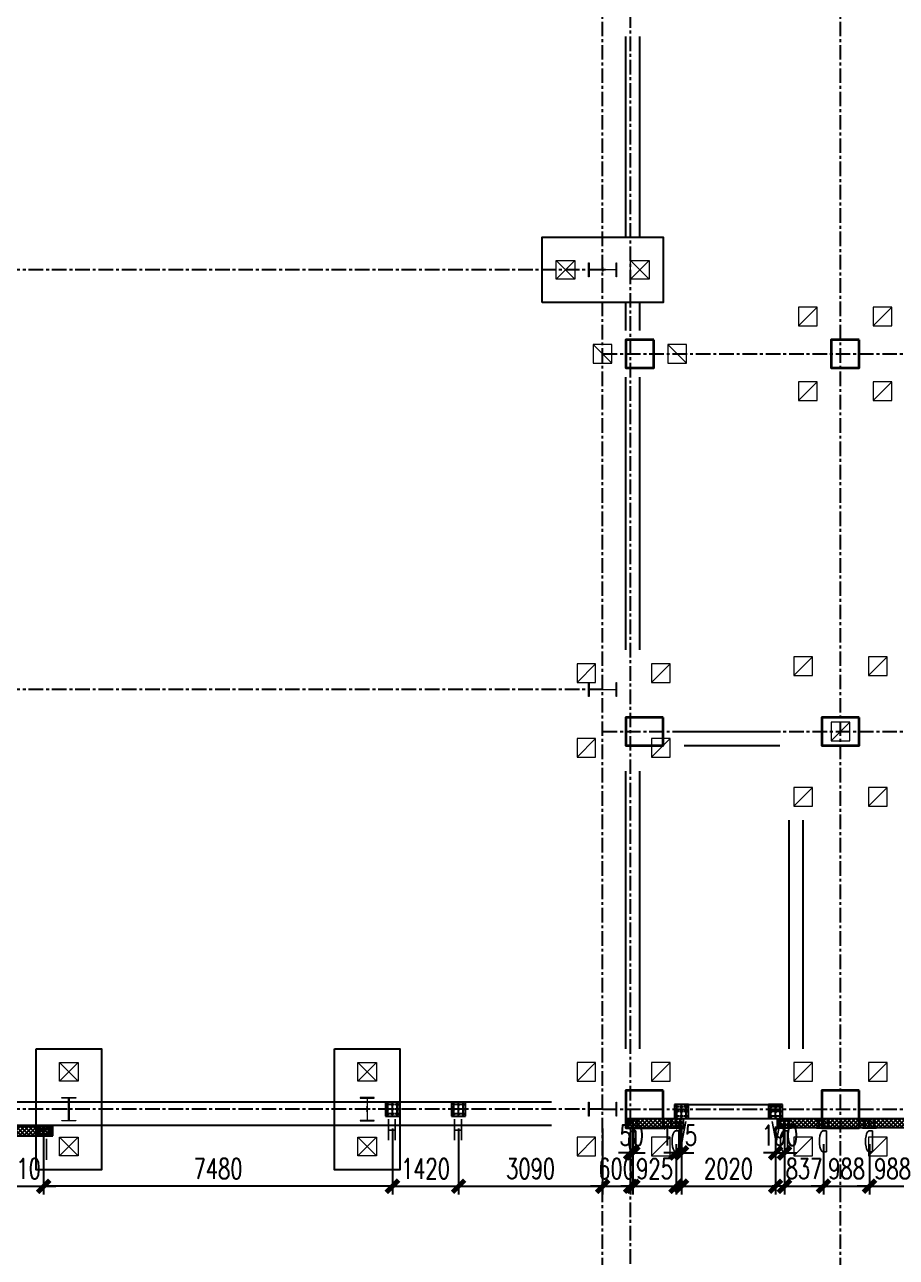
# Model space of a CAD drawing. Extents: x 782294 to 1727252, y -631030 to 17645.
# Drawn here: x 1106699 to 1125397, y -249105 to -222675 of the extents above; entities that cross this region are included whole.
import ezdxf

# ---------------------------------------------------------------- set-up
doc = ezdxf.new("R2010")
doc.units = 0
doc.linetypes.add('CENTER', pattern=[2, 1.25, -0.25, 0.25, -0.25])
doc.layers.get('Defpoints').update_dxf_attribs({"color": 210})
for name, color, linetype in [('!ZN1-填充-8', 8, 'Continuous'), ('!ZN3-铝板幕墙-3', 3, 'Continuous'), ('2钢材断面', 2, 'Continuous'), ('30预埋件', 30, 'Continuous'), ('40钢材投影', 40, 'Continuous'), ('ALT_CEN-0-30', 1, 'CENTER'), ('DIM', 173, 'Continuous'), ('DOTE', 1, 'CENTER'), ('S-BKL', 4, 'Continuous'), ('S-DOTE1', 140, 'CENTER'), ('S-HATCH1-W', 252, 'Continuous'), ('结构轮廓线', 1, 'Continuous')]:
    doc.layers.add(name, color=color, linetype=linetype)
doc.layers.add('A-云线2', color=3, linetype='Continuous', plot=False)
for name, color, linetype, lineweight in [('S-col', 2, 'Continuous', 0), ('S-ct', 2, 'Continuous', 0), ('S-zhuang', 1, 'Continuous', 0), ('砼柱', 2, 'Continuous', 35)]:
    doc.layers.add(name, color=color, linetype=linetype, lineweight=lineweight)
doc.styles.add('DHTEXT-1', font='romans.shx', dxfattribs={"width": 0.7, "bigfont": 'chinese.shx'})
doc.dimstyles.new('ZN175', dxfattribs={"dimscale": 175, "dimtxt": 2.5, "dimasz": 1.5, "dimexe": 1, "dimexo": 2, "dimgap": 0.9, "dimtad": 1, "dimdec": 0, "dimdsep": 46, "dimtxsty": 'DHTEXT-1', "dimblk": 'ARCHTICK', "dimcen": 2.5, "dimclrd": 173, "dimclre": 173, "dimclrt": 7, "dimazin": 2, "dimtfac": 1, "dimtdec": 0, "dimtix": 1, "dimtmove": 2, "dimatfit": 3, "dimfxl": 0, "dimtolj": 1, "dimtzin": 0, "dimarcsym": 0})

# ---------------------------------------------------------------- blocks, each defined once
blk = doc.blocks.new('20250901082728')
at = {"layer": 'DOTE', "ltscale": 250}
for p, q in [((114600, -5993.9), (114600, 99662.3)), ((109500, -5993.9), (109500, 99606.4)), ((110100, -5810), (110100, 98940.2)), ((109500, 18000), (-8092.2, 18000)), ((109500, 16200), (133969.2, 16200)), ((109500, 9000), (-8092.2, 9000)), ((109500, 8100), (133969.2, 8100)), ((109500, 0), (-8092.2, 0)), ((109500, 0), (133969.2, 0))]:
    blk.add_line(p, q, dxfattribs=at)
blk = doc.blocks.new('20250913105919')
at = {"layer": '结构轮廓线', "color": 1, "ltscale": 500}
for p, q in [((97710, -570), (97710, -350)), ((90990, -570), (97710, -570)), ((91195, -570), (97504, -570))]:
    blk.add_line(p, q, dxfattribs=at)
blk = doc.blocks.new('A$C6AFE39C8')
at = {"layer": '砼柱', "lineweight": 35}
for points in [[(-15000, -73900), (-15600, -73900), (-15600, -74500), (-15000, -74500)], [(-10600, -73900), (-11200, -73900), (-11200, -74500), (-10600, -74500)], [(-14800, -82000), (-15600, -82000), (-15600, -82600), (-14800, -82600)], [(-10600, -82000), (-11400, -82000), (-11400, -82600), (-10600, -82600)], [(-14800, -90000), (-15600, -90000), (-15600, -90800), (-14800, -90800)], [(-10600, -90000), (-11400, -90000), (-11400, -90800), (-10600, -90800)]]:
    blk.add_lwpolyline(points, close=True, dxfattribs=at)
blk = doc.blocks.new('A$C5b102a0f')
at = {"layer": 'S-col'}
blk.add_blockref('A$C6AFE39C8', (125600, 90400), dxfattribs=at)
blk = doc.blocks.new('20250903183753')
at = {"layer": '2钢材断面'}
for p, q in [((150, 0), (-150, 0)), ((-150, 0), (-150, -300)), ((150, -300), (150, 0)), ((-150, -300), (150, -300))]:
    blk.add_line(p, q, dxfattribs=at)
at = {"layer": '40钢材投影'}
for centre, radius in [((-100, -50), 12), ((-100, -150), 12), ((-100, -250), 12), ((-100, -50), 6), ((-100, -150), 6), ((-100, -250), 6), ((0, -50), 12), ((0, -150), 12), ((0, -250), 12), ((0, -50), 6), ((0, -150), 6), ((0, -250), 6), ((100, -50), 12), ((100, -150), 12), ((100, -251), 12), ((100, -50), 6), ((100, -150), 6), ((100, -251), 6)]:
    blk.add_circle(centre, radius, dxfattribs=at)
at = {"layer": 'ALT_CEN-0-30', "ltscale": 20}
for p, q in [((-100, 0), (-100, -300)), ((0, 0), (0, -300)), ((100, 0), (100, -300)), ((-150, -50), (150, -50)), ((-150, -150), (150, -150)), ((-150, -250), (150, -250))]:
    blk.add_line(p, q, dxfattribs=at)
blk = doc.blocks.new('20250903183821')
at = {"ltscale": 50}
blk.add_blockref('20250903183753', (0, 0), dxfattribs=at)
at = {"layer": '30预埋件', "style": 'DHTEXT-1', "text_generation_flag": 6, "width": 0.55}
blk.add_attdef('B', (-105, 65), '', height=450, rotation=180, dxfattribs=at)
blk = doc.blocks.new('20250903183448')
at = {"ltscale": 500}
blk.add_blockref('20250903183821', (0, -20), dxfattribs=at).add_auto_attribs({'B': 'A'})
blk = doc.blocks.new('234')
at = {"layer": '!ZN1-填充-8'}
h = blk.add_hatch(color=252, dxfattribs=at)
h.dxf.hatch_style = 1
h.paths.add_polyline_path([(-105, -10), (-113, -10), (-105, -18)])
h = blk.add_hatch(color=252, dxfattribs=at)
h.dxf.hatch_style = 1
h.paths.add_polyline_path([(-95, -18), (-105, -18), (-105, -10), (-95, -10)])
h = blk.add_hatch(color=252, dxfattribs=at)
h.dxf.hatch_style = 1
h.paths.add_polyline_path([(-95, -10), (-87, -10), (-95, -18)])
h = blk.add_hatch(color=252, dxfattribs=at)
h.dxf.hatch_style = 1
h.paths.add_polyline_path([(-5, -10), (-13, -10), (-5, -18)])
h = blk.add_hatch(color=252, dxfattribs=at)
h.dxf.hatch_style = 1
h.paths.add_polyline_path([(5, -18), (-5, -18), (-5, -10), (5, -10)])
h = blk.add_hatch(color=252, dxfattribs=at)
h.dxf.hatch_style = 1
h.paths.add_polyline_path([(5, -10), (13, -10), (5, -18)])
h = blk.add_hatch(color=252, dxfattribs=at)
h.dxf.hatch_style = 1
h.paths.add_polyline_path([(95, -10), (87, -10), (95, -18)])
h = blk.add_hatch(color=252, dxfattribs=at)
h.dxf.hatch_style = 1
h.paths.add_polyline_path([(105, -18), (95, -18), (95, -10), (105, -10)])
h = blk.add_hatch(color=252, dxfattribs=at)
h.dxf.hatch_style = 1
h.paths.add_polyline_path([(105, -10), (113, -10), (105, -18)])
at = {"layer": '2钢材断面'}
for p, q in [((-150, 0), (-150, -10)), ((150, 0), (-150, 0)), ((150, 0), (150, -10)), ((-94, -10), (-150, -10)), ((0, -10), (-94, -10)), ((106, -10), (0, -10)), ((150, -10), (106, -10))]:
    blk.add_line(p, q, dxfattribs=at)
at = {"layer": '40钢材投影'}
for p, q in [((-105, -18), (-113, -10)), ((-105, -10), (-105, -200)), ((-95, -200), (-105, -200)), ((-95, -10), (-95, -200)), ((-95, -18), (-87, -10)), ((-5, -18), (-13, -10)), ((-5, -10), (-5, -200)), ((5, -200), (-5, -200)), ((5, -10), (5, -200)), ((5, -18), (13, -10)), ((95, -18), (87, -10)), ((95, -10), (95, -200)), ((105, -200), (95, -200)), ((105, -10), (105, -200)), ((105, -18), (113, -10))]:
    blk.add_line(p, q, dxfattribs=at)
for points in [[(-95, -172), (-95, -150), (-85, -150), (-85, -200), (-95, -200), (-95, -184)], [(5, -172), (5, -150), (15, -150), (15, -200), (5, -200), (5, -184)], [(105, -172), (105, -150), (115, -150), (115, -200), (105, -200), (105, -184)]]:
    blk.add_lwpolyline(points, dxfattribs=at)
at = {"layer": 'ALT_CEN-0-30', "ltscale": 0.3}
for p, q in [((-100, 0), (-100, -215)), ((0, 0), (0, -215)), ((100, 0), (100, -215))]:
    blk.add_line(p, q, dxfattribs=at)
blk = doc.blocks.new('20250912151943')
at = {"layer": '40钢材投影', "color": 2, "ltscale": 500, "rotation": 180}
blk.add_blockref('234', (0, 0), dxfattribs=at)
at = {"layer": '30预埋件', "style": 'DHTEXT-1', "text_generation_flag": 6, "width": 0.55}
blk.add_attdef('B', (105, -65), '', height=450, dxfattribs=at)
blk = doc.blocks.new('20250902145151')
at = {"layer": '2钢材断面'}
for p, q in [((150, 100), (-150, 100)), ((-150, 100), (-150, -100)), ((150, -100), (150, 100)), ((-150, -100), (150, -100))]:
    blk.add_line(p, q, dxfattribs=at)
at = {"layer": '40钢材投影'}
for centre, radius in [((-100, 50), 10), ((-100, 50), 5), ((0, 50), 10), ((0, 50), 5), ((100, 50), 10), ((100, 50), 5), ((-100, -50), 10), ((-100, -50), 5), ((0, -50), 10), ((0, -50), 5), ((100, -50), 10), ((100, -50), 5)]:
    blk.add_circle(centre, radius, dxfattribs=at)
at = {"layer": 'ALT_CEN-0-30', "ltscale": 20}
for p, q in [((-150, 50), (150, 50)), ((-100, 100), (-100, -100)), ((0, 100), (0, -100)), ((100, 100), (100, -100)), ((-150, -50), (150, -50))]:
    blk.add_line(p, q, dxfattribs=at)
blk = doc.blocks.new('20250912153858')
at = {"ltscale": 50}
blk.add_blockref('20250902145151', (0, 100), dxfattribs=at)
at = {"layer": '30预埋件', "style": 'DHTEXT-1', "text_generation_flag": 6, "width": 0.55}
blk.add_attdef('B', (105, -65), '', height=450, dxfattribs=at)
blk = doc.blocks.new('20250913102435')
at = {"ltscale": 500, "rotation": 180}
for p in [(104990, -150), (106410, -150)]:
    blk.add_blockref('20250903183821', p, dxfattribs=at).add_auto_attribs({'B': 'H'})
at = {"layer": 'A-云线2', "ltscale": 10, "rotation": 180}
for p in [(111190, -220), (113210, -220)]:
    blk.add_blockref('20250903183448', p, dxfattribs=at)
at = {"layer": '结构轮廓线', "ltscale": 500}
for name, p, values in [('20250912151943', (110150, -400), {'B': 'D'}), ('20250912151943', (111075, -400), {'B': 'D'}), ('20250912151943', (113400, -400), {'B': 'D'}), ('20250912151943', (114237, -400), {'B': 'D'}), ('20250912151943', (115225, -400), {'B': 'D'}), ('20250912153858', (97510, -570), {'B': 'I'})]:
    blk.add_blockref(name, p, dxfattribs=at).add_auto_attribs(values)
blk = doc.blocks.new('_ArchTick')
at = {"color": 0, "linetype": 'ByBlock', "const_width": 0.4}
blk.add_lwpolyline([(-0.5, -0.5), (0.5, 0.5)], dxfattribs=at)
blk = doc.blocks.new('*D619')
at = {"layer": 'Defpoints', "color": 0, "ltscale": 1750, "transparency": 16777216}
for p in [(1119697, -245996), (1119747, -245996), (1119747, -246866)]:
    blk.add_point(p, dxfattribs=at)
at = {"layer": 'DIM', "color": 173, "linetype": 'ByBlock', "lineweight": -2, "ltscale": 1750, "transparency": 16777216}
for p, q in [((1119697, -246346), (1119697, -247041)), ((1119747, -246346), (1119747, -247041)), ((1119697, -246866), (1119435, -246866)), ((1119697, -246866), (1119747, -246866)), ((1119747, -246866), (1120010, -246866))]:
    blk.add_line(p, q, dxfattribs=at)
at = {"layer": 'DIM', "color": 173, "lineweight": -2, "ltscale": 1750, "transparency": 16777216, "xscale": 262.5, "yscale": 262.5, "zscale": 262.5}
blk.add_blockref('_ArchTick', (1119697, -246866), dxfattribs=at)
at = {"layer": 'DIM', "color": 173, "lineweight": -2, "ltscale": 1750, "transparency": 16777216, "xscale": 262.5, "yscale": 262.5, "zscale": 262.5, "rotation": 180}
blk.add_blockref('_ArchTick', (1119747, -246866), dxfattribs=at)
at = {"layer": 'DIM', "color": 7, "ltscale": 1750, "transparency": 16777216, "insert": (1119722, -246489), "char_height": 437.5, "attachment_point": 5, "style": 'DHTEXT-1'}
blk.add_mtext('\\A1;50', dxfattribs=at)
blk = doc.blocks.new('*D620')
at = {"layer": 'Defpoints', "color": 0, "ltscale": 1750, "transparency": 16777216}
for p in [(1119097, -245996), (1119697, -245996), (1119697, -247581)]:
    blk.add_point(p, dxfattribs=at)
at = {"layer": 'DIM', "color": 173, "linetype": 'ByBlock', "lineweight": -2, "ltscale": 1750, "transparency": 16777216}
for p, q in [((1119097, -246346), (1119097, -247756)), ((1119697, -246346), (1119697, -247756)), ((1119097, -247581), (1118835, -247581)), ((1119097, -247581), (1119697, -247581)), ((1119697, -247581), (1119960, -247581))]:
    blk.add_line(p, q, dxfattribs=at)
at = {"layer": 'DIM', "color": 173, "lineweight": -2, "ltscale": 1750, "transparency": 16777216, "xscale": 262.5, "yscale": 262.5, "zscale": 262.5}
blk.add_blockref('_ArchTick', (1119097, -247581), dxfattribs=at)
at = {"layer": 'DIM', "color": 173, "lineweight": -2, "ltscale": 1750, "transparency": 16777216, "xscale": 262.5, "yscale": 262.5, "zscale": 262.5, "rotation": 180}
blk.add_blockref('_ArchTick', (1119697, -247581), dxfattribs=at)
at = {"layer": 'DIM', "color": 7, "ltscale": 1750, "transparency": 16777216, "insert": (1119397, -247205), "char_height": 437.5, "attachment_point": 5, "style": 'DHTEXT-1'}
blk.add_mtext('\\A1;600', dxfattribs=at)
blk = doc.blocks.new('*D621')
at = {"layer": 'Defpoints', "color": 0, "ltscale": 1750, "transparency": 16777216}
for p in [(1116007, -245996), (1119097, -245996), (1119097, -247581)]:
    blk.add_point(p, dxfattribs=at)
at = {"layer": 'DIM', "color": 173, "linetype": 'ByBlock', "lineweight": -2, "ltscale": 1750, "transparency": 16777216}
for p, q in [((1116007, -246346), (1116007, -247756)), ((1119097, -246346), (1119097, -247756)), ((1116007, -247581), (1119097, -247581))]:
    blk.add_line(p, q, dxfattribs=at)
at = {"layer": 'DIM', "color": 173, "lineweight": -2, "ltscale": 1750, "transparency": 16777216, "xscale": 262.5, "yscale": 262.5, "zscale": 262.5, "rotation": 180}
blk.add_blockref('_ArchTick', (1116007, -247581), dxfattribs=at)
at = {"layer": 'DIM', "color": 173, "lineweight": -2, "ltscale": 1750, "transparency": 16777216, "xscale": 262.5, "yscale": 262.5, "zscale": 262.5}
blk.add_blockref('_ArchTick', (1119097, -247581), dxfattribs=at)
at = {"layer": 'DIM', "color": 7, "ltscale": 1750, "transparency": 16777216, "insert": (1117552, -247205), "char_height": 437.5, "attachment_point": 5, "style": 'DHTEXT-1'}
blk.add_mtext('\\A1;3090', dxfattribs=at)
blk = doc.blocks.new('*D622')
at = {"layer": 'Defpoints', "color": 0, "ltscale": 1750, "transparency": 16777216}
for p in [(1114587, -245996), (1116007, -245996), (1116007, -247581)]:
    blk.add_point(p, dxfattribs=at)
at = {"layer": 'DIM', "color": 173, "linetype": 'ByBlock', "lineweight": -2, "ltscale": 1750, "transparency": 16777216}
for p, q in [((1114587, -246346), (1114587, -247756)), ((1116007, -246346), (1116007, -247756)), ((1114587, -247581), (1116007, -247581))]:
    blk.add_line(p, q, dxfattribs=at)
at = {"layer": 'DIM', "color": 173, "lineweight": -2, "ltscale": 1750, "transparency": 16777216, "xscale": 262.5, "yscale": 262.5, "zscale": 262.5, "rotation": 180}
blk.add_blockref('_ArchTick', (1114587, -247581), dxfattribs=at)
at = {"layer": 'DIM', "color": 173, "lineweight": -2, "ltscale": 1750, "transparency": 16777216, "xscale": 262.5, "yscale": 262.5, "zscale": 262.5}
blk.add_blockref('_ArchTick', (1116007, -247581), dxfattribs=at)
at = {"layer": 'DIM', "color": 7, "ltscale": 1750, "transparency": 16777216, "insert": (1115297, -247205), "char_height": 437.5, "attachment_point": 5, "style": 'DHTEXT-1'}
blk.add_mtext('\\A1;1420', dxfattribs=at)
blk = doc.blocks.new('*D623')
at = {"layer": 'Defpoints', "color": 0, "ltscale": 1750, "transparency": 16777216}
for p in [(1106197, -245996), (1107107, -245996), (1107107, -247581)]:
    blk.add_point(p, dxfattribs=at)
at = {"layer": 'DIM', "color": 173, "linetype": 'ByBlock', "lineweight": -2, "ltscale": 1750, "transparency": 16777216}
for p, q in [((1106197, -246346), (1106197, -247756)), ((1107107, -246346), (1107107, -247756)), ((1106197, -247581), (1105935, -247581)), ((1106197, -247581), (1107107, -247581)), ((1107107, -247581), (1107370, -247581))]:
    blk.add_line(p, q, dxfattribs=at)
at = {"layer": 'DIM', "color": 173, "lineweight": -2, "ltscale": 1750, "transparency": 16777216, "xscale": 262.5, "yscale": 262.5, "zscale": 262.5}
blk.add_blockref('_ArchTick', (1106197, -247581), dxfattribs=at)
at = {"layer": 'DIM', "color": 173, "lineweight": -2, "ltscale": 1750, "transparency": 16777216, "xscale": 262.5, "yscale": 262.5, "zscale": 262.5, "rotation": 180}
blk.add_blockref('_ArchTick', (1107107, -247581), dxfattribs=at)
at = {"layer": 'DIM', "color": 7, "ltscale": 1750, "transparency": 16777216, "insert": (1106652, -247205), "char_height": 437.5, "attachment_point": 5, "style": 'DHTEXT-1'}
blk.add_mtext('\\A1;910', dxfattribs=at)
blk = doc.blocks.new('*D668')
at = {"layer": 'Defpoints', "color": 0, "ltscale": 1750, "transparency": 16777216}
for p in [(1119747, -246331), (1120672, -246331), (1120672, -247581)]:
    blk.add_point(p, dxfattribs=at)
at = {"layer": 'DIM', "color": 173, "linetype": 'ByBlock', "lineweight": -2, "ltscale": 1750, "transparency": 16777216}
for p, q in [((1119747, -246681), (1119747, -247756)), ((1120672, -246681), (1120672, -247756)), ((1119747, -247581), (1119485, -247581)), ((1119747, -247581), (1120672, -247581)), ((1120672, -247581), (1120935, -247581))]:
    blk.add_line(p, q, dxfattribs=at)
at = {"layer": 'DIM', "color": 173, "lineweight": -2, "ltscale": 1750, "transparency": 16777216, "xscale": 262.5, "yscale": 262.5, "zscale": 262.5}
blk.add_blockref('_ArchTick', (1119747, -247581), dxfattribs=at)
at = {"layer": 'DIM', "color": 173, "lineweight": -2, "ltscale": 1750, "transparency": 16777216, "xscale": 262.5, "yscale": 262.5, "zscale": 262.5, "rotation": 180}
blk.add_blockref('_ArchTick', (1120672, -247581), dxfattribs=at)
at = {"layer": 'DIM', "color": 7, "ltscale": 1750, "transparency": 16777216, "insert": (1120210, -247205), "char_height": 437.5, "attachment_point": 5, "style": 'DHTEXT-1'}
blk.add_mtext('\\A1;925', dxfattribs=at)
blk = doc.blocks.new('*D669')
at = {"layer": 'Defpoints', "color": 0, "ltscale": 1750, "transparency": 16777216}
for p in [(1120787, -246023), (1120672, -246331), (1120787, -246866)]:
    blk.add_point(p, dxfattribs=at)
at = {"layer": 'DIM', "color": 173, "linetype": 'ByBlock', "lineweight": -2, "ltscale": 1750, "transparency": 16777216}
for p, q in [((1120787, -246373), (1120787, -247041)), ((1120672, -246681), (1120672, -247041)), ((1120672, -246866), (1120410, -246866)), ((1120672, -246866), (1120787, -246866)), ((1120787, -246866), (1121050, -246866))]:
    blk.add_line(p, q, dxfattribs=at)
at = {"layer": 'DIM', "color": 173, "lineweight": -2, "ltscale": 1750, "transparency": 16777216, "xscale": 262.5, "yscale": 262.5, "zscale": 262.5}
blk.add_blockref('_ArchTick', (1120672, -246866), dxfattribs=at)
at = {"layer": 'DIM', "color": 173, "lineweight": -2, "ltscale": 1750, "transparency": 16777216, "xscale": 262.5, "yscale": 262.5, "zscale": 262.5, "rotation": 180}
blk.add_blockref('_ArchTick', (1120787, -246866), dxfattribs=at)
at = {"layer": 'DIM', "color": 7, "ltscale": 1750, "transparency": 16777216, "insert": (1120730, -246489), "char_height": 437.5, "attachment_point": 5, "style": 'DHTEXT-1'}
blk.add_mtext('\\A1;115', dxfattribs=at)
blk = doc.blocks.new('*D670')
at = {"layer": 'Defpoints', "color": 0, "ltscale": 1750, "transparency": 16777216}
for p in [(1122807, -245948), (1122997, -245948), (1122997, -246866)]:
    blk.add_point(p, dxfattribs=at)
at = {"layer": 'DIM', "color": 173, "linetype": 'ByBlock', "lineweight": -2, "ltscale": 1750, "transparency": 16777216}
for p, q in [((1122807, -246298), (1122807, -247041)), ((1122997, -246298), (1122997, -247041)), ((1122807, -246866), (1122545, -246866)), ((1122807, -246866), (1122997, -246866)), ((1122997, -246866), (1123260, -246866))]:
    blk.add_line(p, q, dxfattribs=at)
at = {"layer": 'DIM', "color": 173, "lineweight": -2, "ltscale": 1750, "transparency": 16777216, "xscale": 262.5, "yscale": 262.5, "zscale": 262.5}
blk.add_blockref('_ArchTick', (1122807, -246866), dxfattribs=at)
at = {"layer": 'DIM', "color": 173, "lineweight": -2, "ltscale": 1750, "transparency": 16777216, "xscale": 262.5, "yscale": 262.5, "zscale": 262.5, "rotation": 180}
blk.add_blockref('_ArchTick', (1122997, -246866), dxfattribs=at)
at = {"layer": 'DIM', "color": 7, "ltscale": 1750, "transparency": 16777216, "insert": (1122902, -246489), "char_height": 437.5, "attachment_point": 5, "style": 'DHTEXT-1'}
blk.add_mtext('\\A1;190', dxfattribs=at)
blk = doc.blocks.new('*D671')
at = {"layer": 'Defpoints', "color": 0, "ltscale": 1750, "transparency": 16777216}
for p in [(1120787, -245948), (1122807, -245948), (1122807, -247581)]:
    blk.add_point(p, dxfattribs=at)
at = {"layer": 'DIM', "color": 173, "linetype": 'ByBlock', "lineweight": -2, "ltscale": 1750, "transparency": 16777216}
for p, q in [((1120787, -246298), (1120787, -247756)), ((1122807, -246298), (1122807, -247756)), ((1120787, -247581), (1122807, -247581))]:
    blk.add_line(p, q, dxfattribs=at)
at = {"layer": 'DIM', "color": 173, "lineweight": -2, "ltscale": 1750, "transparency": 16777216, "xscale": 262.5, "yscale": 262.5, "zscale": 262.5, "rotation": 180}
blk.add_blockref('_ArchTick', (1120787, -247581), dxfattribs=at)
at = {"layer": 'DIM', "color": 173, "lineweight": -2, "ltscale": 1750, "transparency": 16777216, "xscale": 262.5, "yscale": 262.5, "zscale": 262.5}
blk.add_blockref('_ArchTick', (1122807, -247581), dxfattribs=at)
at = {"layer": 'DIM', "color": 7, "ltscale": 1750, "transparency": 16777216, "insert": (1121797, -247205), "char_height": 437.5, "attachment_point": 5, "style": 'DHTEXT-1'}
blk.add_mtext('\\A1;2020', dxfattribs=at)
blk = doc.blocks.new('*D677')
at = {"layer": 'Defpoints', "color": 0, "ltscale": 1750, "transparency": 16777216}
for p in [(1124822, -246331), (1125810, -246331), (1125810, -247581)]:
    blk.add_point(p, dxfattribs=at)
at = {"layer": 'DIM', "color": 173, "linetype": 'ByBlock', "lineweight": -2, "ltscale": 1750, "transparency": 16777216}
for p, q in [((1124822, -246681), (1124822, -247756)), ((1125810, -246681), (1125810, -247756)), ((1124822, -247581), (1124560, -247581)), ((1124822, -247581), (1125810, -247581)), ((1125810, -247581), (1126072, -247581))]:
    blk.add_line(p, q, dxfattribs=at)
at = {"layer": 'DIM', "color": 173, "lineweight": -2, "ltscale": 1750, "transparency": 16777216, "xscale": 262.5, "yscale": 262.5, "zscale": 262.5}
blk.add_blockref('_ArchTick', (1124822, -247581), dxfattribs=at)
at = {"layer": 'DIM', "color": 173, "lineweight": -2, "ltscale": 1750, "transparency": 16777216, "xscale": 262.5, "yscale": 262.5, "zscale": 262.5, "rotation": 180}
blk.add_blockref('_ArchTick', (1125810, -247581), dxfattribs=at)
at = {"layer": 'DIM', "color": 7, "ltscale": 1750, "transparency": 16777216, "insert": (1125316, -247205), "char_height": 437.5, "attachment_point": 5, "style": 'DHTEXT-1'}
blk.add_mtext('\\A1;988', dxfattribs=at)
blk = doc.blocks.new('*D678')
at = {"layer": 'Defpoints', "color": 0, "ltscale": 1750, "transparency": 16777216}
for p in [(1123835, -246331), (1124822, -246331), (1124822, -247581)]:
    blk.add_point(p, dxfattribs=at)
at = {"layer": 'DIM', "color": 173, "linetype": 'ByBlock', "lineweight": -2, "ltscale": 1750, "transparency": 16777216}
for p, q in [((1123835, -246681), (1123835, -247756)), ((1124822, -246681), (1124822, -247756)), ((1123835, -247581), (1123572, -247581)), ((1123835, -247581), (1124822, -247581)), ((1124822, -247581), (1125085, -247581))]:
    blk.add_line(p, q, dxfattribs=at)
at = {"layer": 'DIM', "color": 173, "lineweight": -2, "ltscale": 1750, "transparency": 16777216, "xscale": 262.5, "yscale": 262.5, "zscale": 262.5}
blk.add_blockref('_ArchTick', (1123835, -247581), dxfattribs=at)
at = {"layer": 'DIM', "color": 173, "lineweight": -2, "ltscale": 1750, "transparency": 16777216, "xscale": 262.5, "yscale": 262.5, "zscale": 262.5, "rotation": 180}
blk.add_blockref('_ArchTick', (1124822, -247581), dxfattribs=at)
at = {"layer": 'DIM', "color": 7, "ltscale": 1750, "transparency": 16777216, "insert": (1124329, -247205), "char_height": 437.5, "attachment_point": 5, "style": 'DHTEXT-1'}
blk.add_mtext('\\A1;988', dxfattribs=at)
blk = doc.blocks.new('*D679')
at = {"layer": 'Defpoints', "color": 0, "ltscale": 1750, "transparency": 16777216}
for p in [(1122997, -246331), (1123835, -246331), (1123835, -247581)]:
    blk.add_point(p, dxfattribs=at)
at = {"layer": 'DIM', "color": 173, "linetype": 'ByBlock', "lineweight": -2, "ltscale": 1750, "transparency": 16777216}
for p, q in [((1122997, -246681), (1122997, -247756)), ((1123835, -246681), (1123835, -247756)), ((1122997, -247581), (1122735, -247581)), ((1122997, -247581), (1123835, -247581)), ((1123835, -247581), (1124097, -247581))]:
    blk.add_line(p, q, dxfattribs=at)
at = {"layer": 'DIM', "color": 173, "lineweight": -2, "ltscale": 1750, "transparency": 16777216, "xscale": 262.5, "yscale": 262.5, "zscale": 262.5}
blk.add_blockref('_ArchTick', (1122997, -247581), dxfattribs=at)
at = {"layer": 'DIM', "color": 173, "lineweight": -2, "ltscale": 1750, "transparency": 16777216, "xscale": 262.5, "yscale": 262.5, "zscale": 262.5, "rotation": 180}
blk.add_blockref('_ArchTick', (1123835, -247581), dxfattribs=at)
at = {"layer": 'DIM', "color": 7, "ltscale": 1750, "transparency": 16777216, "insert": (1123416, -247205), "char_height": 437.5, "attachment_point": 5, "style": 'DHTEXT-1'}
blk.add_mtext('\\A1;837', dxfattribs=at)
blk = doc.blocks.new('*D1335')
at = {"layer": 'Defpoints', "color": 0, "ltscale": 1750, "transparency": 16777216}
for p in [(1107107, -245996), (1114587, -245996), (1107107, -247581)]:
    blk.add_point(p, dxfattribs=at)
at = {"layer": 'DIM', "color": 173, "linetype": 'ByBlock', "lineweight": -2, "ltscale": 1750, "transparency": 16777216}
for p, q in [((1107107, -246346), (1107107, -247756)), ((1114587, -246346), (1114587, -247756)), ((1114587, -247581), (1107107, -247581))]:
    blk.add_line(p, q, dxfattribs=at)
at = {"layer": 'DIM', "color": 173, "lineweight": -2, "ltscale": 1750, "transparency": 16777216, "xscale": 262.5, "yscale": 262.5, "zscale": 262.5, "rotation": 180}
blk.add_blockref('_ArchTick', (1107107, -247581), dxfattribs=at)
at = {"layer": 'DIM', "color": 173, "lineweight": -2, "ltscale": 1750, "transparency": 16777216, "xscale": 262.5, "yscale": 262.5, "zscale": 262.5}
blk.add_blockref('_ArchTick', (1114587, -247581), dxfattribs=at)
at = {"layer": 'DIM', "color": 7, "ltscale": 1750, "transparency": 16777216, "insert": (1110847, -247205), "char_height": 437.5, "attachment_point": 5, "style": 'DHTEXT-1'}
blk.add_mtext('\\A1;7480', dxfattribs=at)
blk = doc.blocks.new('20250922145040')
at = {"layer": 'S-col'}
blk.add_lwpolyline([(-0.375, -0.188), (-0.375, 0.187), (-0.36, 0.187), (-0.36, 0.005), (0.36, 0.005), (0.36, 0.187), (0.375, 0.187), (0.375, -0.188), (0.36, -0.188), (0.36, -0.005), (-0.36, -0.005), (-0.36, -0.188)], close=True, dxfattribs=at)
blk = doc.blocks.new('S-ZHUANG-400')
at = {"layer": 'S-zhuang'}
for p, q in [((200, -200), (-200, 200)), ((-200, -200), (200, 200))]:
    blk.add_line(p, q, dxfattribs=at)
blk.add_lwpolyline([(-200, 200), (200, 200), (200, -200), (-200, -200)], close=True, dxfattribs=at)
blk = doc.blocks.new('CT2')
at = {"layer": 'S-DOTE1', "ltscale": 0.25}
for p, q in [((-193625, -187226), (-193625, -187106)), ((-193565, -187166), (-193685, -187166))]:
    blk.add_line(p, q, dxfattribs=at)
at = {"layer": 'S-HATCH1-W'}
blk.add_lwpolyline([(-194325, -185866), (-192925, -185866), (-192925, -188466), (-194325, -188466)], close=True, dxfattribs=at)
at = {"layer": 'S-zhuang'}
for p in [(-193625, -186366), (-193625, -187966)]:
    blk.add_blockref('S-ZHUANG-400', p, dxfattribs=at)
blk = doc.blocks.new('A$C656D53E9')
at = {"layer": 'S-zhuang', "ltscale": 0.25}
blk.add_line((-200, 200), (200, -200), dxfattribs=at)
at = {"layer": 'S-zhuang', "color": 1, "ltscale": 0.5}
blk.add_lwpolyline([(200, 200), (-200, 200), (-200, -200), (200, -200)], close=True, dxfattribs=at)
blk = doc.blocks.new('A$Cda0970a6')
at = {"layer": 'S-HATCH1-W'}
h = blk.add_hatch(dxfattribs=at)
h.set_pattern_fill('ANSI37', color=256, scale=20)
h.set_pattern_definition([(45, (315368.505, 255418.27), (-44.90128, 44.90128), []), (135, (315368.505, 255418.27), (-44.90128, -44.90128), [])])
h.paths.add_polyline_path([(111225, -400), (111225, -200), (110000, -200), (110000, -400)])
h = blk.add_hatch(dxfattribs=at)
h.set_pattern_fill('ANSI37', color=256, scale=20)
h.set_pattern_definition([(45, (321418.33, 255418.27), (-44.90128, 44.90128), []), (135, (321418.33, 255418.27), (-44.90128, -44.90128), [])])
h.paths.add_polyline_path([(117275, -400), (117275, -200), (113250, -200), (113250, -400)])
h = blk.add_hatch(dxfattribs=at)
h.set_pattern_fill('ANSI37', color=256, scale=20)
h.set_pattern_definition([(45, (296408.504, 255248.405), (-44.90128, 44.90128), []), (135, (296408.504, 255248.405), (-44.90128, -44.90128), [])])
h.paths.add_polyline_path([(97660, -570), (97660, -370), (91040, -370), (91040, -570)])
at = {"layer": 'S-BKL'}
for p, q in [((110000, 18700), (110000, 23000)), ((110300, 18700), (110300, 23000)), ((110000, 16700), (110000, 17300)), ((110300, 16700), (110300, 17300)), ((110000, 9850), (110000, 15700)), ((110300, 9850), (110300, 15700)), ((111250, 8100), (113300, 8100)), ((111250, 7800), (113300, 7800)), ((110000, 1300), (110000, 7250)), ((110300, 1300), (110300, 7250)), ((113500, 1300), (113500, 6200)), ((113800, 1300), (113800, 6200)), ((111250, 100), (113300, 100)), ((111250, -200), (113300, -200))]:
    blk.add_line(p, q, dxfattribs=at)
for points in [[(108400, 150), (-56, 150)], [(108400, -350), (-56, -350)]]:
    blk.add_lwpolyline(points, dxfattribs=at)
at = {"layer": 'S-col'}
for points in [[(98200, -250), (97900, -250), (97900, -238), (98046, -238), (98046, 238), (97900, 238), (97900, 250), (98200, 250), (98200, 238), (98054, 238), (98054, -238), (98200, -238)], [(104300, -250), (104600, -250), (104600, -238), (104454, -238), (104454, 238), (104600, 238), (104600, 250), (104300, 250), (104300, 238), (104446, 238), (104446, -238), (104300, -238)]]:
    blk.add_lwpolyline(points, close=True, dxfattribs=at)
at = {"layer": 'S-HATCH1-W'}
for points in [[(110000, -200), (111225, -200), (111225, -400), (110000, -400)], [(113250, -200), (117275, -200), (117275, -400), (113250, -400)], [(91040, -370), (97660, -370), (97660, -570), (91040, -570)]]:
    blk.add_lwpolyline(points, close=True, dxfattribs=at)
at = {"layer": 'S-col', "xscale": 800.0000000000005, "yscale": 800.0000000000005, "zscale": 800.0000000000005}
for p in [(109500, 18000), (109500, 9000), (109500, 0)]:
    blk.add_blockref('20250922145040', p, dxfattribs=at)
at = {"layer": 'S-ct', "ltscale": 0.25, "rotation": 270}
for p in [(113900, 17000), (115500, 17000), (113900, 15400), (115500, 15400), (109150, 9350), (110750, 9350), (113800, 9500), (115400, 9500), (114600, 8100), (109150, 7750), (110750, 7750), (113800, 6700), (115400, 6700), (109150, 800), (110750, 800), (113800, 800), (115400, 800), (109150, -800), (110750, -800), (113800, -800), (115400, -800)]:
    blk.add_blockref('A$C656D53E9', p, dxfattribs=at)
at = {"layer": 'S-ct', "ltscale": 0.25}
for p in [(109500, 16200), (111100, 16200)]:
    blk.add_blockref('A$C656D53E9', p, dxfattribs=at)
at = {"layer": 'S-zhuang', "rotation": 90}
blk.add_blockref('CT2', (-77666, 211625), dxfattribs=at)
at = {"layer": 'S-zhuang'}
for p in [(291675, 187166), (298075, 187166)]:
    blk.add_blockref('CT2', p, dxfattribs=at)

msp = doc.modelspace()

# ---------------------------------------------------------------- block references
at = {"layer": '!ZN3-铝板幕墙-3', "ltscale": 1750}
msp.add_blockref('A$Cda0970a6', (1009597.3, -245931.2), dxfattribs=at)
at = {"ltscale": 2000}
msp.add_blockref('20250901082728', (1009597.3, -245931.2), dxfattribs=at)
at = {"layer": '结构轮廓线', "ltscale": 500}
for name in ['20250913105919', '20250913102435']:
    msp.add_blockref(name, (1009597.3, -245931.2), dxfattribs=at)
at = {"layer": '结构轮廓线', "color": 1, "ltscale": 5000}
msp.add_blockref('A$C5b102a0f', (1009597.3, -245931.2), dxfattribs=at)

# ---------------------------------------------------------------- dimensions: what is measured, and where the dimension line sits
at = {"layer": 'DIM', "ltscale": 1750}
for base, p1, p2, picture, middle in [((1107107.3, -247581.2), (1106197.3, -245996.4), (1107107.3, -245996.4), '*D623', (1106652.3, -247204.9)), ((1107107.3, -247581.2), (1114587.3, -245996.4), (1107107.3, -245996.4), '*D1335', (1110847.3, -247204.9)), ((1116007.3, -247581.2), (1114587.3, -245996.4), (1116007.3, -245996.4), '*D622', (1115297.3, -247204.9)), ((1119097.3, -247581.2), (1116007.3, -245996.4), (1119097.3, -245996.4), '*D621', (1117552.3, -247204.9)), ((1119697.3, -247581.2), (1119097.3, -245996.4), (1119697.3, -245996.4), '*D620', (1119397.3, -247204.9)), ((1119747.3, -246865.6), (1119697.3, -245996.4), (1119747.3, -245996.4), '*D619', (1119722.3, -246489.4)), ((1120787.3, -246865.6), (1120672.5, -246331.2), (1120787.3, -246023), '*D669', (1120729.9, -246489.4)), ((1122807.3, -247581.2), (1120787.3, -245947.8), (1122807.3, -245947.8), '*D671', (1121797.3, -247204.9)), ((1122997.3, -246865.6), (1122807.3, -245947.8), (1122997.3, -245947.8), '*D670', (1122902.3, -246489.4)), ((1120672.5, -247581.2), (1119747.3, -246331.2), (1120672.5, -246331.2), '*D668', (1120209.9, -247204.9)), ((1123834.80258, -247581.17137), (1122997.30259, -246331.17138), (1123834.80258, -246331.17138), '*D679', (1123416.05259, -247204.92137)), ((1124822.3025834, -247581.1713734), (1123834.8025834, -246331.1713766), (1124822.3025834, -246331.1713766), '*D678', (1124328.5525834, -247204.9213734)), ((1125809.8025834, -247581.1713734), (1124822.3025834, -246331.1713766), (1125809.8025834, -246331.1713766), '*D677', (1125316.0525834, -247204.9213734))]:
    dim = msp.add_linear_dim(base=base, p1=p1, p2=p2, dimstyle='ZN175', dxfattribs=at)
    dim.commit()
    dim.dimension.update_dxf_attribs({"geometry": picture, "text_midpoint": middle})

doc.saveas('drawing.dxf')
